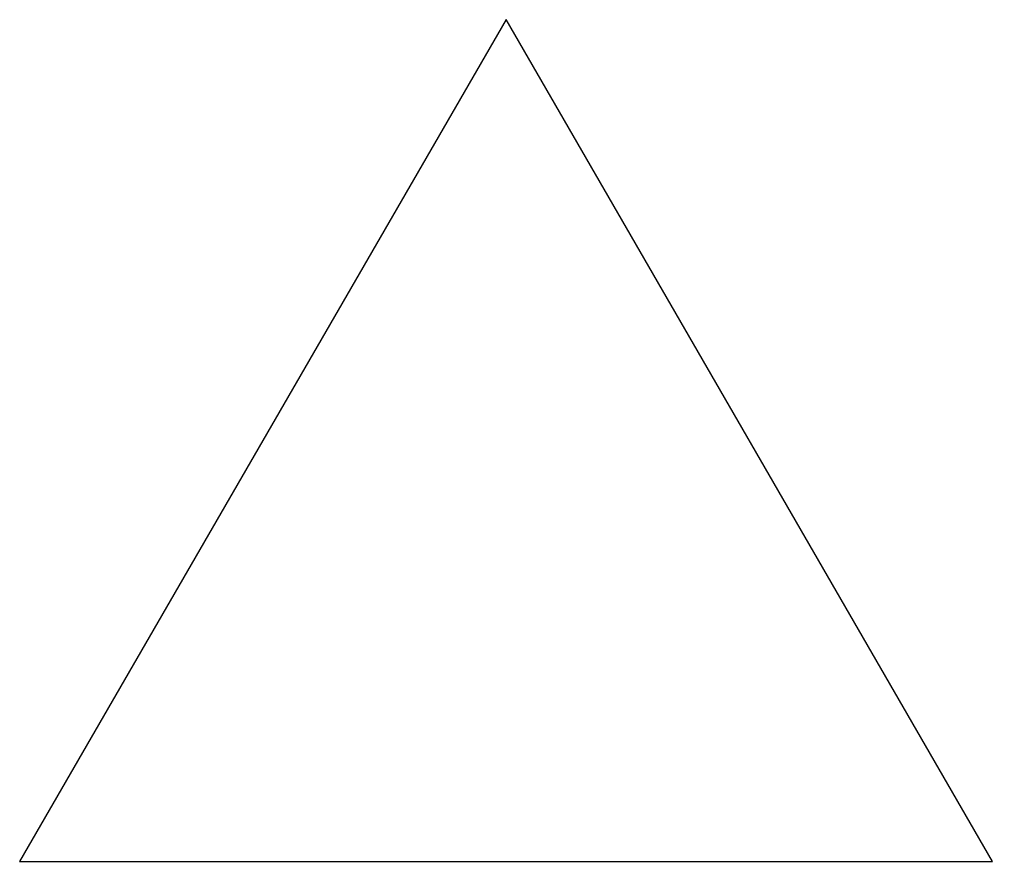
# Model space of a CAD drawing. Header units: millimetres. Extents: x -50 to 50, y -29 to 58.
import ezdxf

# ---------------------------------------------------------------- set-up
doc = ezdxf.new("R2010")
doc.units = ezdxf.units.MM

msp = doc.modelspace()

# ---------------------------------------------------------------- linework, layer by layer
msp.add_lwpolyline([(-50, -28.87), (50, -28.87), (0, 57.74)], close=True)

doc.saveas('drawing.dxf')
